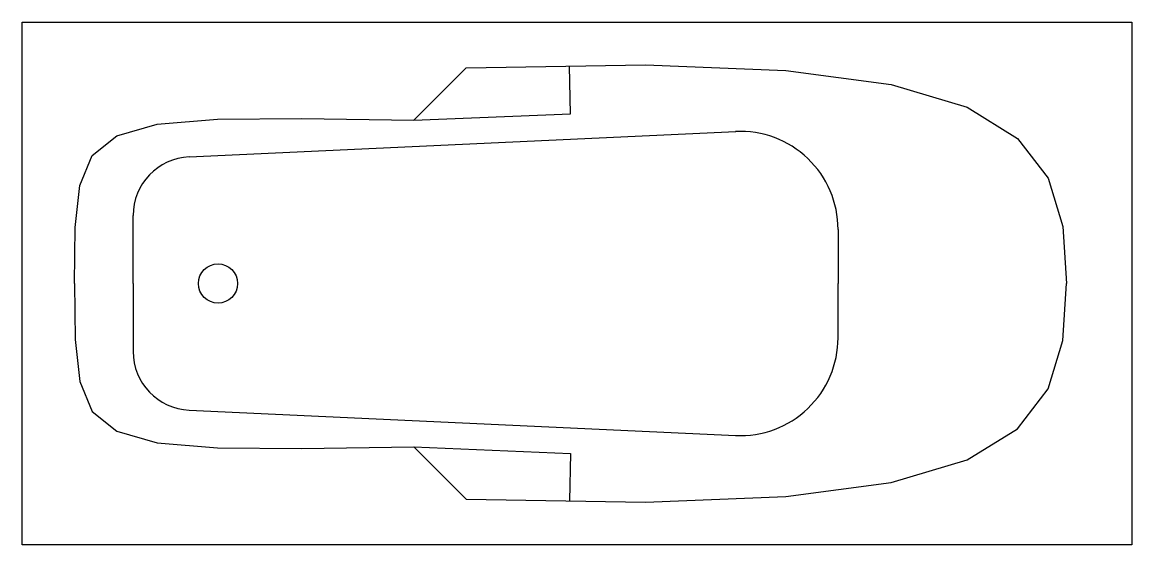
# Model space of a CAD drawing. Extents: x 335.01 to 336.71, y 286.15 to 286.95.
import ezdxf

# ---------------------------------------------------------------- set-up
doc = ezdxf.new("R2010")
doc.units = 0
doc.header["$LTSCALE"] = 7
doc.layers.get('0').update_dxf_attribs({"linetype": 'CONTINUOUS'})

msp = doc.modelspace()

# ---------------------------------------------------------------- linework, layer by layer
at = {"color": 0}
for p, q in [((335.0137, 286.1492), (335.0137, 286.9492)), ((335.0137, 286.9492), (336.7137, 286.9492)), ((336.7137, 286.9492), (336.7137, 286.1492)), ((335.8537, 286.8092), (335.8524, 286.8819)), ((335.6137, 286.7992), (335.8537, 286.8092)), ((335.2695, 286.7432), (336.1068, 286.782)), ((335.1837, 286.5492), (335.1837, 286.6533)), ((336.2637, 286.6321), (336.2637, 286.5492)), ((335.1837, 286.5492), (335.1837, 286.4452)), ((336.2637, 286.4663), (336.2637, 286.5492)), ((335.2695, 286.3553), (336.1068, 286.3165)), ((335.6137, 286.2992), (335.8537, 286.2892)), ((335.8537, 286.2892), (335.8524, 286.2165)), ((336.7137, 286.1492), (335.0137, 286.1492))]:
    msp.add_line(p, q, dxfattribs=at)
for points in [[(335.6137, 286.7992), (335.6937, 286.8792)], [(335.6937, 286.8792), (335.9687, 286.8839), (336.1834, 286.8755), (336.3451, 286.8539), (336.4612, 286.8192), (336.5388, 286.7714), (336.5853, 286.7105), (336.6078, 286.6364), (336.6137, 286.5492)], [(335.0937, 286.5492), (335.0947, 286.635), (335.1018, 286.6994), (335.1211, 286.7452), (335.1587, 286.7755), (335.2206, 286.7931), (335.3131, 286.801), (335.442, 286.802), (335.6137, 286.7992)], [(335.0937, 286.5492), (335.0947, 286.4634), (335.1018, 286.3991), (335.1211, 286.3532), (335.1587, 286.323), (335.2206, 286.3054), (335.3131, 286.2975), (335.442, 286.2964), (335.6137, 286.2992)], [(335.6937, 286.2192), (335.9687, 286.2145), (336.1834, 286.223), (336.3451, 286.2445), (336.4612, 286.2792), (336.5388, 286.327), (336.5853, 286.388), (336.6078, 286.462), (336.6137, 286.5492)], [(335.6137, 286.2992), (335.6937, 286.2192)]]:
    msp.add_lwpolyline(points, dxfattribs=at)
msp.add_circle((335.3137, 286.5492), 0.03, dxfattribs=at)
for centre, radius, start, end in [((336.1137, 286.6321), 0.15, 360, 92.6507), ((335.2737, 286.6533), 0.09, 92.6507, 180), ((336.1137, 286.4663), 0.15, 267.3493, 0), ((335.2737, 286.4452), 0.09, 180, 267.3493)]:
    msp.add_arc(centre, radius, start, end, dxfattribs=at)

doc.saveas('drawing.dxf')
